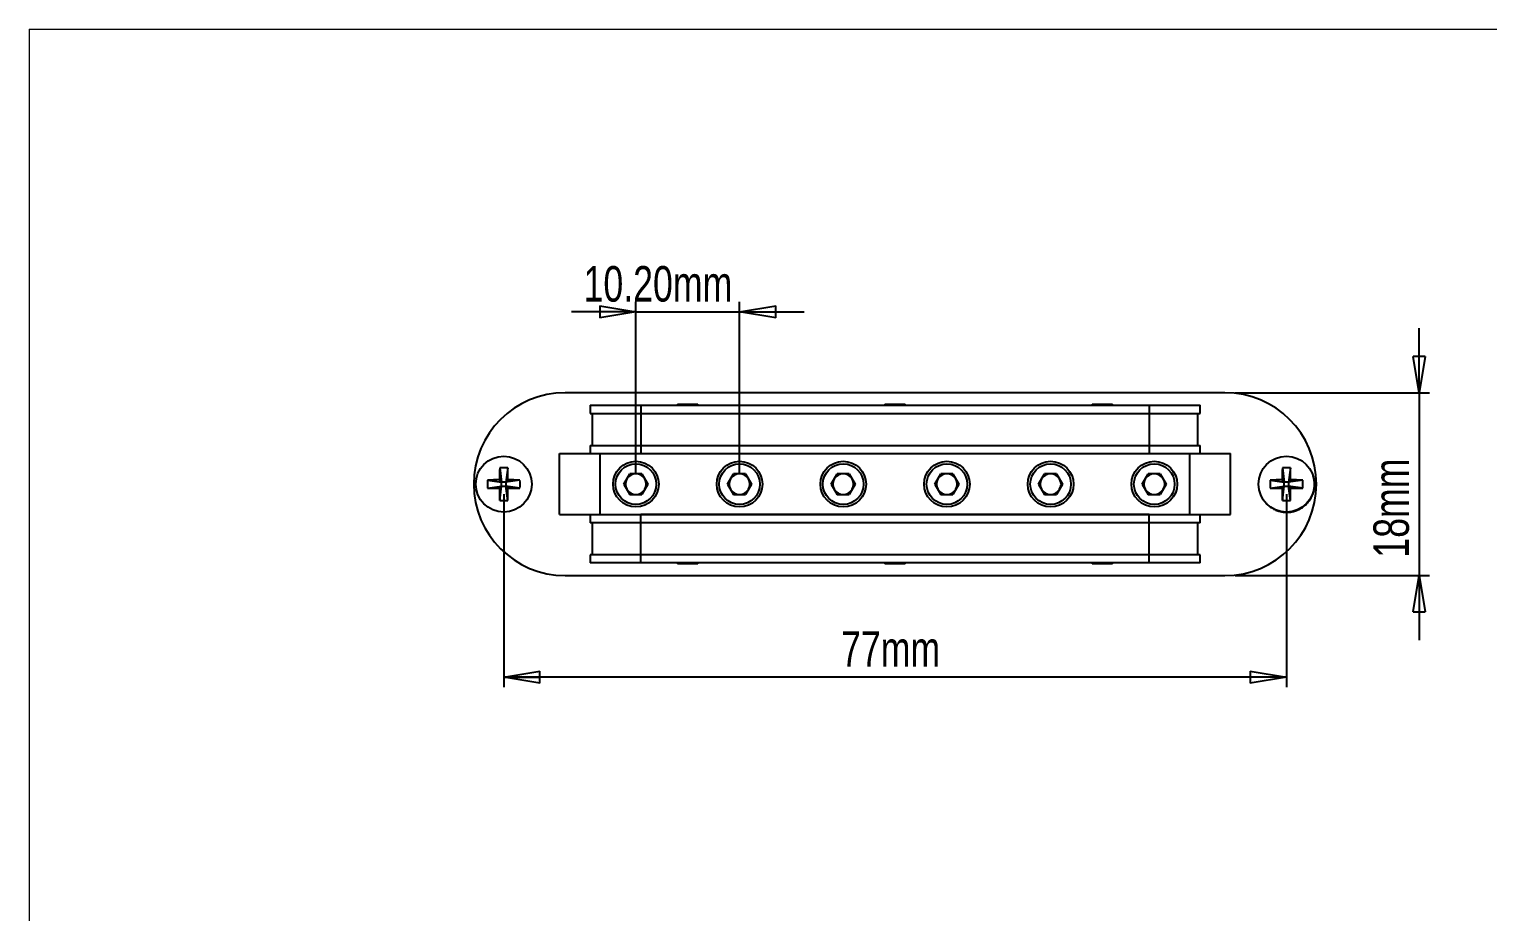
# Model space of a CAD drawing. Header units: millimetres. Extents: x 5 to 292, y 4 to 204.
# Drawn here: x 4.9 to 148.4, y 117.6 to 204.5 of the extents above; entities that cross this region are included whole.
import ezdxf

# ---------------------------------------------------------------- set-up
doc = ezdxf.new("R2010")
doc.units = ezdxf.units.MM
doc.layers.add('LAYER_1', color=179, linetype='Continuous')
doc.styles.add('SLDTEXTSTYLE0', font='TXT', dxfattribs={"width": 0.75})
doc.dimstyles.new('SLDDIMSTYLE0', dxfattribs={"dimtxt": 3.5, "dimasz": 3.556, "dimexe": 0, "dimexo": 0.0625, "dimgap": 0.875, "dimtad": 1, "dimrnd": 1e-09, "dimzin": 12, "dimdsep": 46, "dimtxsty": 'SLDTEXTSTYLE0', "dimblk1": 'CLOSED', "dimblk2": 'CLOSED', "dimsah": 1, "dimcen": 0.09, "dimadec": 0, "dimazin": 3, "dimtfac": 1, "dimtofl": 0, "dimtmove": 0, "dimatfit": 3, "dimldrblk": 'CLOSED', "dimfxl": 1, "dimfrac": 2, "dimtolj": 1, "dimtzin": 12, "dimarcsym": 0})
doc.dimstyles.new('SLDDIMSTYLE2', dxfattribs={"dimtxt": 3.5, "dimasz": 3.556, "dimexe": 0, "dimexo": 0.0625, "dimgap": 0.875, "dimtad": 1, "dimrnd": 1e-09, "dimzin": 12, "dimdsep": 46, "dimtxsty": 'SLDTEXTSTYLE0', "dimblk1": 'CLOSED', "dimblk2": 'CLOSED', "dimsah": 1, "dimcen": 0.09, "dimadec": 0, "dimazin": 3, "dimtfac": 1, "dimtmove": 0, "dimatfit": 0, "dimldrblk": 'CLOSED', "dimfxl": 1, "dimfrac": 2, "dimtolj": 1, "dimtzin": 12, "dimarcsym": 0})
doc.dimstyles.new('SLDDIMSTYLE3', dxfattribs={"dimtxt": 3.5, "dimasz": 3.556, "dimexe": 0, "dimexo": 0.0625, "dimgap": 0.875, "dimtad": 1, "dimrnd": 1e-09, "dimzin": 4, "dimdsep": 46, "dimtxsty": 'SLDTEXTSTYLE0', "dimblk1": 'CLOSED', "dimblk2": 'CLOSED', "dimsah": 1, "dimcen": 0.09, "dimadec": 0, "dimazin": 1, "dimtfac": 1, "dimtmove": 0, "dimatfit": 0, "dimldrblk": 'CLOSED', "dimfxl": 1, "dimfrac": 2, "dimtolj": 1, "dimtzin": 12, "dimarcsym": 0})

# ---------------------------------------------------------------- blocks, each defined once
blk = doc.blocks.new('_CLOSED')
at = {"color": 0, "linetype": 'ByBlock', "lineweight": -2}
for p, q in [((-1, 0.166667), (0, 0)), ((-1, 0.166667), (-1, -0.166667)), ((0, 0), (-1, -0.166667)), ((0, 0), (-1, 0))]:
    blk.add_line(p, q, dxfattribs=at)
blk = doc.blocks.new('_D_4')
at = {"layer": 'LAYER_1'}
for p, q in [((51.61, 158.69), (51.61, 139.69)), ((128.61, 158.69), (128.61, 139.69)), ((128.61, 140.69), (51.61, 140.69))]:
    blk.add_line(p, q, dxfattribs=at)
at = {"layer": 'LAYER_1', "xscale": 3.556, "yscale": 3.556, "rotation": 180}
blk.add_blockref('_CLOSED', (51.61, 140.69, 18.72), dxfattribs=at)
at = {"layer": 'LAYER_1', "xscale": 3.556, "yscale": 3.556}
blk.add_blockref('_CLOSED', (128.61, 140.69, 18.72), dxfattribs=at)
at = {"layer": 'LAYER_1', "insert": (84.79, 145.21), "char_height": 3.5, "attachment_point": 1, "style": 'SLDTEXTSTYLE0'}
blk.add_mtext('77mm', dxfattribs=at)
blk = doc.blocks.new('_D_5')
at = {"layer": 'LAYER_1'}
for p, q in [((64.61, 176.65), (58.26, 176.65)), ((64.61, 160.69), (64.61, 177.65)), ((64.61, 176.65), (74.81, 176.65)), ((74.81, 160.69), (74.81, 177.65)), ((74.81, 176.65), (81.16, 176.65))]:
    blk.add_line(p, q, dxfattribs=at)
at = {"layer": 'LAYER_1', "xscale": 3.556, "yscale": 3.556}
blk.add_blockref('_CLOSED', (64.61, 176.65, 18.72), dxfattribs=at)
at = {"layer": 'LAYER_1', "xscale": 3.556, "yscale": 3.556, "rotation": 180}
blk.add_blockref('_CLOSED', (74.81, 176.65, 18.72), dxfattribs=at)
at = {"layer": 'LAYER_1', "insert": (59.46, 181.16), "char_height": 3.5, "attachment_point": 1, "style": 'SLDTEXTSTYLE0'}
blk.add_mtext('10.20mm', dxfattribs=at)
blk = doc.blocks.new('_D_6')
at = {"layer": 'LAYER_1'}
for p, q in [((141.67, 168.69), (141.67, 175.04)), ((123.56, 168.69), (142.67, 168.69)), ((141.67, 168.69), (141.67, 150.69)), ((123.56, 150.69), (142.67, 150.69)), ((141.67, 150.69), (141.67, 144.34))]:
    blk.add_line(p, q, dxfattribs=at)
at = {"layer": 'LAYER_1', "xscale": 3.556, "yscale": 3.556}
for p, rotation in [((141.67, 168.69, 18.72), 270), ((141.67, 150.69, 18.72), 90)]:
    blk.add_blockref('_CLOSED', p, dxfattribs=dict(at, rotation=rotation))
at = {"layer": 'LAYER_1', "insert": (137.16, 152.46), "char_height": 3.5, "attachment_point": 1, "rotation": 90, "style": 'SLDTEXTSTYLE0'}
blk.add_mtext('18mm', dxfattribs=at)

msp = doc.modelspace()

# ---------------------------------------------------------------- linework, layer by layer
at = {"color": 7, "linetype": 'Continuous', "lineweight": 18}
for q in [(291.92, 204.48), (4.92, 4.48)]:
    msp.add_line((4.92, 204.48), q, dxfattribs=at)
at = {"color": 7, "linetype": 'Continuous', "lineweight": 25}
for p, q in [((122.557, 168.694), (57.657, 168.694)), ((60.107, 167.454), (60.107, 166.654)), ((60.107, 167.454), (65.107, 167.454)), ((60.107, 166.654), (65.107, 166.654)), ((60.307, 166.654), (60.307, 163.494)), ((65.107, 167.454), (65.107, 166.654)), ((65.107, 167.454), (115.107, 167.454)), ((65.107, 166.654), (115.107, 166.654)), ((65.107, 166.654), (65.107, 163.494)), ((68.707, 167.554), (68.707, 167.454)), ((68.707, 167.554), (70.707, 167.554)), ((70.707, 167.454), (70.707, 167.554)), ((89.107, 167.554), (89.107, 167.454)), ((89.107, 167.554), (90.942, 167.554)), ((90.942, 167.554), (91.107, 167.554)), ((91.107, 167.454), (91.107, 167.554)), ((109.507, 167.554), (109.507, 167.454)), ((109.507, 167.554), (111.2, 167.554)), ((111.2, 167.554), (111.507, 167.554)), ((111.507, 167.454), (111.507, 167.554)), ((115.107, 167.454), (115.107, 166.654)), ((115.107, 167.454), (120.107, 167.454)), ((115.107, 166.654), (120.107, 166.654)), ((115.107, 166.654), (115.107, 163.494)), ((119.907, 163.494), (119.907, 166.654)), ((120.107, 166.654), (120.107, 167.454)), ((57.107, 156.694), (57.107, 162.694)), ((57.107, 162.694), (61.107, 162.694)), ((60.107, 163.494), (60.107, 162.694)), ((60.107, 163.494), (65.107, 163.494)), ((61.107, 156.694), (61.107, 162.694)), ((61.107, 162.694), (119.107, 162.694)), ((65.107, 163.494), (65.107, 162.694)), ((65.107, 163.494), (115.107, 163.494)), ((65.107, 162.694), (115.107, 162.694)), ((115.107, 163.494), (115.107, 162.694)), ((115.107, 163.494), (120.107, 163.494)), ((119.107, 156.694), (119.107, 162.694)), ((119.107, 162.694), (123.107, 162.694)), ((120.107, 162.694), (120.107, 163.494)), ((123.107, 156.694), (123.107, 162.694)), ((51.209, 161.293), (51.399, 159.902)), ((52.005, 161.293), (51.814, 159.902)), ((128.209, 161.293), (128.399, 159.902)), ((129.005, 161.293), (128.814, 159.902)), ((50.008, 160.092), (51.399, 159.902)), ((50.008, 159.296), (51.399, 159.487)), ((51.194, 160.107), (51.399, 159.902)), ((51.399, 159.487), (51.194, 159.281)), ((51.209, 158.095), (51.399, 159.487)), ((51.814, 159.902), (51.399, 159.902)), ((51.399, 159.487), (51.399, 159.902)), ((51.399, 159.487), (51.814, 159.487)), ((51.814, 159.902), (52.02, 160.107)), ((53.206, 160.092), (51.814, 159.902)), ((51.814, 159.902), (51.814, 159.487)), ((52.02, 159.281), (51.814, 159.487)), ((53.206, 159.296), (51.814, 159.487)), ((52.005, 158.095), (51.814, 159.487)), ((63.426, 159.694), (64.017, 160.717)), ((63.426, 159.694), (64.017, 158.672)), ((65.197, 160.717), (64.017, 160.717)), ((65.197, 160.717), (65.788, 159.694)), ((65.788, 159.694), (65.197, 158.672)), ((73.626, 159.694), (74.217, 160.717)), ((73.626, 159.694), (74.217, 158.672)), ((75.397, 160.717), (74.217, 160.717)), ((75.397, 160.717), (75.988, 159.694)), ((75.988, 159.694), (75.397, 158.672)), ((83.826, 159.694), (84.417, 160.717)), ((83.826, 159.694), (84.417, 158.672)), ((85.597, 160.717), (84.417, 160.717)), ((85.597, 160.717), (86.188, 159.694)), ((86.188, 159.694), (85.597, 158.672)), ((94.026, 159.694), (94.617, 160.717)), ((94.026, 159.694), (94.617, 158.672)), ((95.797, 160.717), (94.617, 160.717)), ((95.797, 160.717), (96.388, 159.694)), ((96.388, 159.694), (95.797, 158.672)), ((104.226, 159.694), (104.817, 160.717)), ((104.226, 159.694), (104.817, 158.672)), ((105.997, 160.717), (104.817, 160.717)), ((105.997, 160.717), (106.588, 159.694)), ((106.588, 159.694), (105.997, 158.672)), ((114.426, 159.694), (115.017, 160.717)), ((114.426, 159.694), (115.017, 158.672)), ((116.197, 160.717), (115.017, 160.717)), ((116.197, 160.717), (116.788, 159.694)), ((116.788, 159.694), (116.197, 158.672)), ((127.008, 160.092), (128.399, 159.902)), ((127.008, 159.296), (128.399, 159.487)), ((128.194, 160.107), (128.399, 159.902)), ((128.399, 159.487), (128.194, 159.281)), ((128.209, 158.095), (128.399, 159.487)), ((128.814, 159.902), (128.399, 159.902)), ((128.399, 159.487), (128.399, 159.902)), ((128.399, 159.487), (128.814, 159.487)), ((128.814, 159.902), (129.02, 160.107)), ((130.206, 160.092), (128.814, 159.902)), ((128.814, 159.902), (128.814, 159.487)), ((129.005, 158.095), (128.814, 159.487)), ((129.02, 159.281), (128.814, 159.487)), ((130.206, 159.296), (128.814, 159.487)), ((64.017, 158.672), (65.197, 158.672)), ((74.217, 158.672), (75.397, 158.672)), ((84.417, 158.672), (85.597, 158.672)), ((94.617, 158.672), (95.797, 158.672)), ((104.817, 158.672), (105.997, 158.672)), ((115.017, 158.672), (116.197, 158.672)), ((57.107, 156.694), (61.107, 156.694)), ((60.107, 156.694), (60.107, 155.894)), ((61.107, 156.694), (119.107, 156.694)), ((65.107, 155.894), (65.107, 156.694)), ((115.107, 156.694), (65.107, 156.694)), ((115.107, 155.894), (115.107, 156.694)), ((119.107, 156.694), (123.107, 156.694)), ((120.107, 155.894), (120.107, 156.694)), ((65.107, 155.894), (60.107, 155.894)), ((60.307, 155.894), (60.307, 152.734)), ((115.107, 155.894), (65.107, 155.894)), ((65.107, 152.734), (65.107, 155.894)), ((120.107, 155.894), (115.107, 155.894)), ((115.107, 152.734), (115.107, 155.894)), ((119.907, 152.734), (119.907, 155.894)), ((60.107, 152.734), (60.107, 151.934)), ((65.107, 152.734), (60.107, 152.734)), ((65.107, 151.934), (65.107, 152.734)), ((115.107, 152.734), (65.107, 152.734)), ((115.107, 151.934), (115.107, 152.734)), ((120.107, 152.734), (115.107, 152.734)), ((120.107, 151.934), (120.107, 152.734)), ((57.657, 150.694), (122.557, 150.694)), ((65.107, 151.934), (60.107, 151.934)), ((115.107, 151.934), (65.107, 151.934)), ((68.707, 151.934), (68.707, 151.834)), ((68.709, 151.834), (68.707, 151.834)), ((70.707, 151.834), (68.709, 151.834)), ((70.707, 151.834), (70.707, 151.934)), ((89.107, 151.934), (89.107, 151.834)), ((90.107, 151.834), (89.107, 151.834)), ((91.107, 151.834), (90.107, 151.834)), ((91.107, 151.834), (91.107, 151.934)), ((109.507, 151.934), (109.507, 151.834)), ((111.507, 151.834), (109.507, 151.834)), ((111.507, 151.834), (111.507, 151.934)), ((120.107, 151.934), (115.107, 151.934))]:
    msp.add_line(p, q, dxfattribs=at)
at = {"color": 7, "linetype": 'Continuous', "lineweight": 25, "flags": 128}
msp.add_lwpolyline([(130.481, 157.682), (130.489, 157.673), (130.502, 157.66)], dxfattribs=at)
at = {"color": 7, "linetype": 'Continuous', "lineweight": 25}
for centre, radius in [((51.607, 159.694), 2.75), ((128.607, 159.694), 2.75), ((64.607, 159.694), 2.25), ((64.607, 159.694), 2), ((74.807, 159.694), 2.25), ((74.807, 159.694), 2), ((85.007, 159.694), 2.25), ((85.007, 159.694), 2), ((95.207, 159.694), 2.25), ((95.207, 159.694), 2), ((105.407, 159.694), 2.25), ((105.407, 159.694), 2), ((115.607, 159.694), 2.25), ((115.607, 159.694), 2)]:
    msp.add_circle(centre, radius, dxfattribs=at)
for centre, radius, start, end in [((57.657, 159.694), 9, 90, 270), ((122.557, 159.694), 9, 270, 90), ((132.083, 159.712), 80.89, 178.87962, 179.72002), ((51.607, 148.575), 12.724, 88.20556, 91.79444), ((-28.87, 159.712), 80.89, 0.27998, 1.12038), ((209.105, 159.711), 80.912, 178.87969, 179.71987), ((128.607, 148.575), 12.724, 88.20557, 91.79443), ((48.088, 159.711), 80.933, 0.2802, 1.12016), ((62.723, 159.694), 12.722, 178.20521, 181.79479), ((51.589, 79.263), 80.845, 90.27974, 91.12062), ((51.591, 240.294), 81.014, 268.88026, 269.71938), ((51.625, 79.263), 80.845, 88.87938, 89.72026), ((51.623, 240.294), 81.014, 270.28062, 271.11974), ((40.486, 159.694), 12.727, 358.20593, 1.79407), ((64.607, 159.694), 1.022, 150, 210), ((64.607, 159.694), 1.022, 90, 150), ((64.607, 159.694), 1.023, 30, 90), ((64.607, 159.694), 1.023, 330, 30), ((74.807, 159.694), 1.023, 150, 210), ((74.807, 159.694), 1.023, 90, 150), ((74.807, 159.694), 1.023, 30, 90), ((74.807, 159.694), 1.023, 330, 30), ((85.007, 159.694), 1.023, 150, 210), ((85.007, 159.694), 1.023, 90, 150), ((85.007, 159.694), 1.023, 30, 90), ((85.007, 159.694), 1.023, 330, 30), ((95.207, 159.694), 1.023, 150, 210), ((95.207, 159.694), 1.023, 90, 150), ((95.207, 159.694), 1.023, 30, 90), ((95.207, 159.694), 1.023, 330, 30), ((105.407, 159.694), 1.023, 150, 210), ((105.407, 159.694), 1.023, 90, 150), ((105.407, 159.694), 1.023, 30, 90), ((105.407, 159.694), 1.023, 330, 30), ((115.607, 159.694), 1.022, 150, 210), ((115.607, 159.694), 1.022, 90, 150), ((115.607, 159.694), 1.023, 30, 90), ((115.607, 159.694), 1.023, 330, 30), ((139.728, 159.694), 12.727, 178.2059, 181.7941), ((128.589, 79.262), 80.846, 90.27974, 91.12061), ((128.591, 240.295), 81.015, 268.88027, 269.71938), ((128.625, 79.263), 80.845, 88.87939, 89.72026), ((128.623, 240.295), 81.015, 270.28062, 271.11973), ((117.488, 159.694), 12.725, 358.20566, 1.79434), ((132.086, 159.676), 80.893, 180.27999, 181.12037), ((51.607, 170.813), 12.724, 268.20556, 271.79444), ((-28.872, 159.676), 80.893, 358.87963, 359.72001), ((64.607, 159.694), 1.023, 210, 270), ((64.607, 159.694), 1.023, 270, 330), ((74.807, 159.694), 1.022, 210, 270), ((74.807, 159.694), 1.022, 270, 330), ((85.007, 159.694), 1.022, 210, 270), ((85.007, 159.694), 1.022, 270, 330), ((95.207, 159.694), 1.023, 210, 270), ((95.207, 159.694), 1.023, 270, 330), ((105.407, 159.694), 1.022, 210, 270), ((105.407, 159.694), 1.022, 270, 330), ((115.607, 159.694), 1.023, 210, 270), ((115.607, 159.694), 1.023, 270, 330), ((209.107, 159.677), 80.914, 180.28014, 181.1203), ((128.607, 170.813), 12.724, 268.20557, 271.79443), ((48.086, 159.677), 80.935, 358.87985, 359.71979)]:
    msp.add_arc(centre, radius, start, end, dxfattribs=at)
for points, knots in [([(130.502, 157.66), (130.62, 157.782), (130.852, 158.023), (131.102, 158.445), (131.27, 158.872), (131.36, 159.289), (131.383, 159.681), (131.362, 160.077), (131.283, 160.33), (131.241, 160.467)], [0, 0, 0, 0, 0.1662991, 0.3259621, 0.4761728, 0.6149534, 0.7414803, 0.8596318, 1, 1, 1, 1]), ([(126.608, 157.815), (126.641, 157.776), (126.773, 157.619), (127.06, 157.399), (127.45, 157.171), (127.815, 157.035), (128.139, 156.959), (128.456, 156.919), (128.811, 156.918), (129.211, 156.973), (129.634, 157.098), (130.087, 157.316), (130.359, 157.541), (130.502, 157.66)], [0, 0, 0, 0, 0.035836, 0.141493, 0.247695, 0.3476965, 0.4099627, 0.4773328, 0.5684735, 0.6547659, 0.7563951, 0.8722554, 1, 1, 1, 1])]:
    msp.add_open_spline(points, degree=3, knots=knots, dxfattribs=at)

# ---------------------------------------------------------------- dimensions: what is measured, and where the dimension line sits
at = {"layer": 'LAYER_1'}
for base, p1, p2, dimstyle, picture, middle in [((74.807, 176.653), (64.607, 159.694), (74.807, 159.694), 'SLDDIMSTYLE3', '_D_5', (69.655, 176.653)), ((51.607, 140.694), (128.607, 159.694), (51.607, 159.694), 'SLDDIMSTYLE0', '_D_4', (91.75, 140.694))]:
    dim = msp.add_linear_dim(base=base, p1=p1, p2=p2, dimstyle=dimstyle, dxfattribs=at)
    dim.commit()
    dim.dimension.update_dxf_attribs({"geometry": picture, "text_midpoint": middle, "dimtype": 160})
dim = msp.add_linear_dim(base=(141.668, 150.694), p1=(122.557, 168.694), p2=(122.557, 150.694), angle=90, dimstyle='SLDDIMSTYLE2', dxfattribs=at)
dim.commit()
dim.dimension.update_dxf_attribs({"geometry": '_D_6', "text_midpoint": (141.668, 159.425), "dimtype": 160})

doc.saveas('drawing.dxf')
